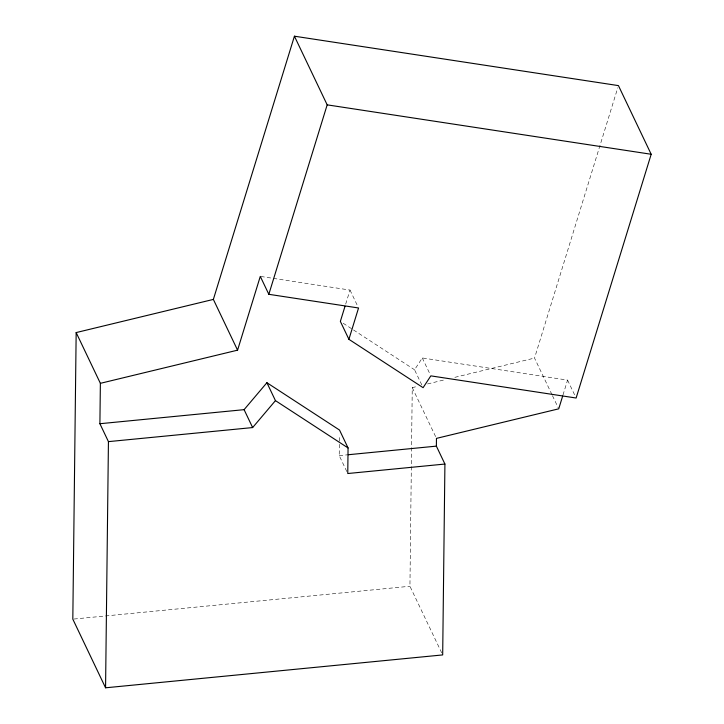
<?xml version="1.0" encoding="UTF-8"?>
<svg xmlns="http://www.w3.org/2000/svg" width="724" height="724" viewBox="0 0 724 724"><rect width="100%" height="100%" fill="white"/><g stroke="black" fill="none" stroke-linecap="round" stroke-linejoin="round"><path stroke-width="0.54" stroke-dasharray="3.62 2.71" d="M346.814 471.532L339.221 455.613L339.375 442.274M339.384 441.16L339.447 435.604M441.721 652.903L409.938 586.259L412.255 387.639L417.712 386.317M345.683 304.116L350.009 290.071L260.287 276.387M551.96 394.616L534.529 358.081L617.771 87.767M562.991 394.996L567.58 380.109L422.291 357.955L414.562 369.765L422.155 385.684M427.54 383.946L445.007 379.72M454.835 377.34L534.529 358.081M339.221 455.613L347.031 454.853M73.939 619.038L409.938 586.259M343.176 323.239L352.57 329.357M353.511 329.972L414.562 369.765M567.58 380.109L575.173 396.028M552.439 395.63L558.249 407.811M422.291 357.955L430.355 374.869M412.255 387.639L436.463 438.382M350.009 290.071L358.072 306.985"/><path stroke-width="1.09" d="M345.013 306.279L340.361 321.402L348.905 339.312L423.106 387.675L430.834 375.865L576.123 398.019L651.184 154.266L618.441 85.613L294.424 36.2L213.363 299.41L76.165 332.578L72.816 619.147L105.559 687.8L442.681 654.921L444.916 464.048L436.373 446.138L436.463 438.382L558.729 408.825L562.666 396.064M105.559 687.8L108.437 441.631L99.903 423.721L100.374 383.331L76.165 332.578M99.903 423.721L244.097 409.657L266.903 382.715L339.52 430.047L348.063 447.957L347.764 473.523L444.916 464.048M100.374 383.331L237.572 350.163L260.287 276.387L268.83 294.306L358.552 307.981L348.905 339.312M268.83 294.306L327.176 104.853L294.424 36.2M108.437 441.631L252.64 427.567L275.446 400.625L266.903 382.715M348.154 454.744L436.373 446.138M327.176 104.853L651.184 154.266M275.446 400.625L348.063 447.957M213.363 299.41L237.572 350.163M244.097 409.657L252.64 427.567"/></g></svg>
